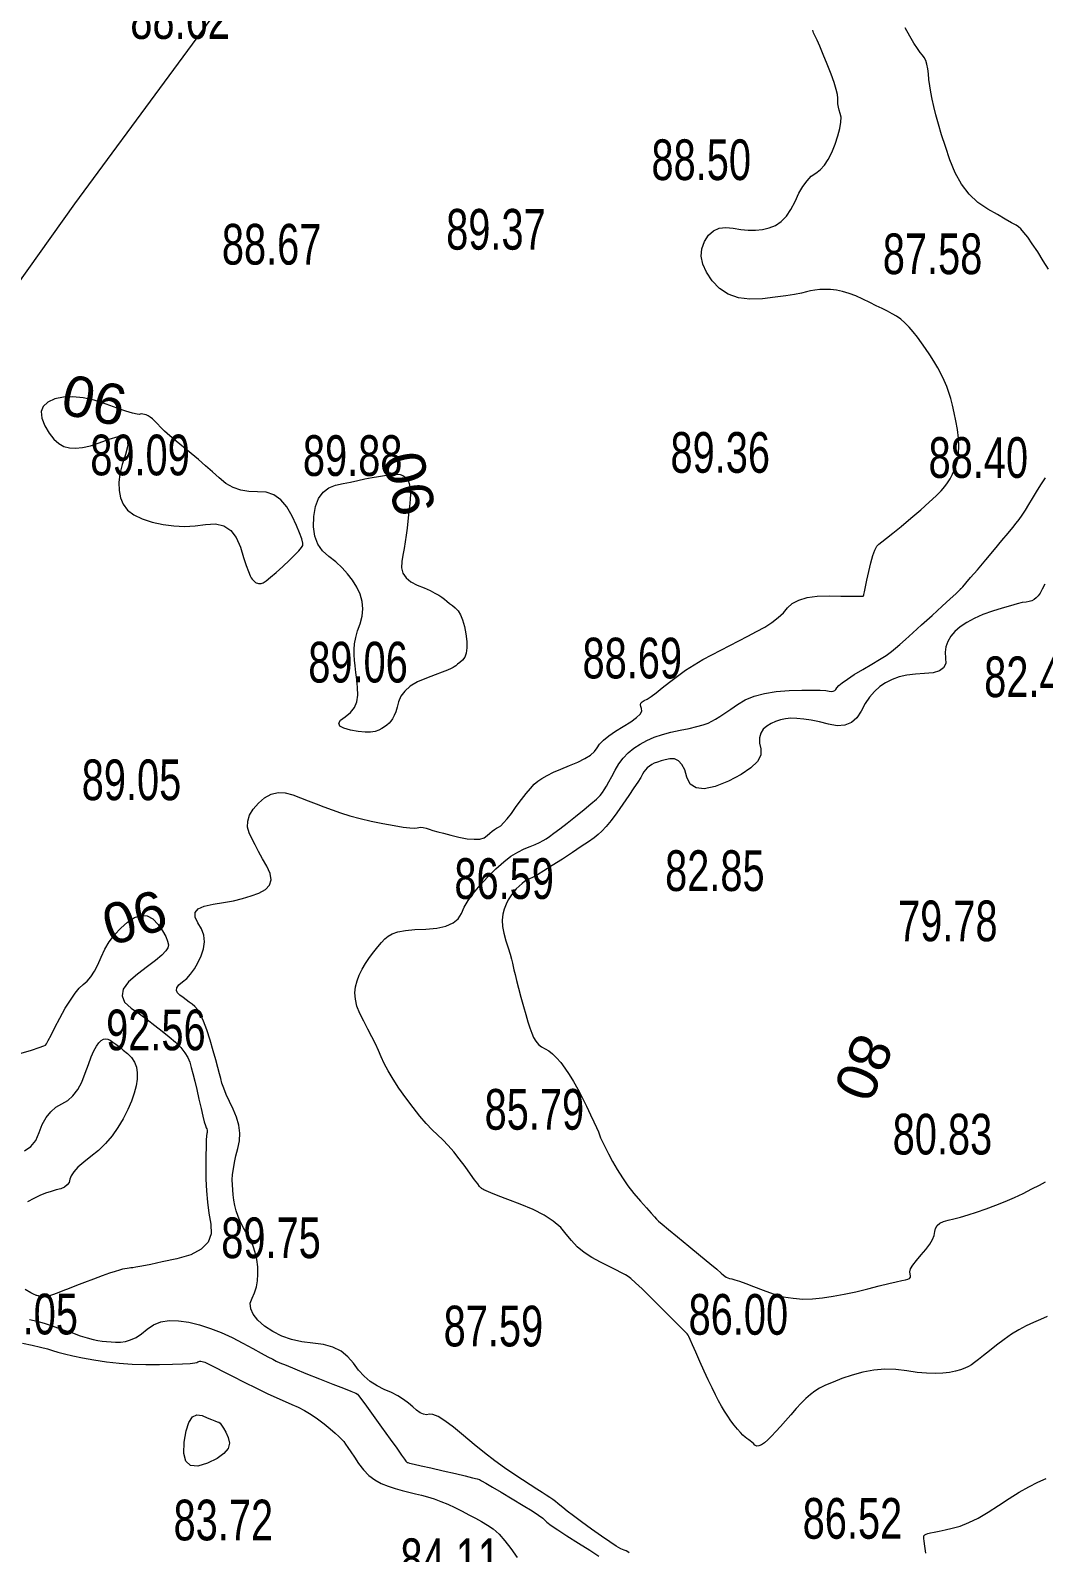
# Model space of a CAD drawing. Header units: metres. Extents: x 431006 to 434411, y 2469261 to 2473208.
# Drawn here: x 433515.1 to 433614.7, y 2471725.6 to 2471875.3 of the extents above; entities that cross this region are included whole.
import ezdxf
from ezdxf.enums import TextEntityAlignment as Align

# ---------------------------------------------------------------- set-up
doc = ezdxf.new("R2010")
doc.units = ezdxf.units.M
doc.header["$MEASUREMENT"] = 0
for name, color, linetype, lineweight in [('CAO DO', 8, 'Continuous', 18), ('duong nhua-ks', 8, 'Continuous', 18), ('MH_DongMuc', 8, 'Continuous', 18), ('MH_DongMuc_Con', 8, 'Continuous', 18)]:
    doc.layers.add(name, color=color, linetype=linetype, lineweight=lineweight)
doc.styles.get("Standard").update_dxf_attribs({"font": 'arial.ttf'})

msp = doc.modelspace()

# ---------------------------------------------------------------- linework, layer by layer
at = {"layer": 'duong nhua-ks', "color": 8, "lineweight": 0}
msp.add_lwpolyline([(433377.16, 2471545.29), (433368.33, 2471556.01), (433362.87, 2471564.74), (433357.7, 2471576.06), (433353.59, 2471590.62), (433351.42, 2471603.51), (433351.04, 2471615.11), (433352.76, 2471628.58), (433355.38, 2471640.64), (433357.55, 2471646.91), (433364.81, 2471658.81), (433379.7, 2471682.97), (433394.74, 2471705.12), (433412.62, 2471728.84), (433427.36, 2471748.89), (433443.82, 2471767.89), (433457.22, 2471781.68), (433469.72, 2471794.85), (433488.35, 2471818.26), (433505.56, 2471838.7), (433519.47, 2471858.22), (433538.03, 2471883.43)], dxfattribs=at)
at = {"layer": 'MH_DongMuc', "color": 8, "lineweight": 0, "elevation": 90}
for points in [[(433521.39, 2471838.92), (433520.3, 2471839.16), (433519.29, 2471839.26), (433518.37, 2471839.22), (433517.51, 2471839.04), (433516.82, 2471838.73), (433516.38, 2471838.31), (433516.18, 2471837.79), (433516.23, 2471837.15), (433516.53, 2471836.41), (433516.96, 2471835.68), (433517.42, 2471835.1), (433517.9, 2471834.66), (433518.41, 2471834.37), (433518.95, 2471834.22), (433519.55, 2471834.2), (433520.24, 2471834.27), (433521.02, 2471834.44), (433521.89, 2471834.71), (433522.86, 2471835.08), (433523.73, 2471835.36), (433524.32, 2471835.35), (433524.64, 2471835.05), (433524.68, 2471834.46), (433524.45, 2471833.59), (433524.13, 2471832.6), (433523.92, 2471831.68), (433523.82, 2471830.83), (433523.83, 2471830.05), (433523.96, 2471829.33), (433524.22, 2471828.68), (433524.67, 2471828.12), (433525.29, 2471827.64), (433526.1, 2471827.24), (433527.09, 2471826.92), (433528.16, 2471826.69), (433529.22, 2471826.55), (433530.27, 2471826.51), (433531.31, 2471826.56), (433532.34, 2471826.7), (433533.3, 2471826.76), (433534.12, 2471826.57), (433534.81, 2471826.12), (433535.35, 2471825.41), (433535.76, 2471824.45), (433536.07, 2471823.46), (433536.33, 2471822.66), (433536.55, 2471822.06), (433536.71, 2471821.65), (433536.83, 2471821.44), (433536.92, 2471821.33), (433537.01, 2471821.23), (433537.09, 2471821.14), (433537.17, 2471821.07), (433537.25, 2471821), (433537.33, 2471820.95), (433537.43, 2471820.91), (433537.54, 2471820.89), (433537.66, 2471820.88), (433537.8, 2471820.88), (433538, 2471820.96), (433538.31, 2471821.16), (433538.74, 2471821.5), (433539.28, 2471821.97), (433539.94, 2471822.58), (433540.59, 2471823.19), (433541.11, 2471823.71), (433541.5, 2471824.12), (433541.76, 2471824.43), (433541.89, 2471824.63), (433541.9, 2471824.87), (433541.8, 2471825.28), (433541.59, 2471825.86), (433541.28, 2471826.61), (433540.85, 2471827.53), (433540.33, 2471828.44), (433539.73, 2471829.13), (433539.05, 2471829.6), (433538.29, 2471829.87), (433537.45, 2471829.92), (433536.6, 2471829.93), (433535.79, 2471830.07), (433535.04, 2471830.34), (433534.33, 2471830.74), (433533.67, 2471831.27), (433533.02, 2471831.87), (433532.34, 2471832.47), (433531.64, 2471833.08), (433530.91, 2471833.69), (433530.16, 2471834.31), (433529.44, 2471834.89), (433528.83, 2471835.41), (433528.31, 2471835.86), (433527.91, 2471836.26), (433527.6, 2471836.58), (433527.35, 2471836.85), (433527.12, 2471837.08), (433526.9, 2471837.26), (433526.7, 2471837.39), (433526.51, 2471837.47), (433526.34, 2471837.52), (433526.18, 2471837.55), (433526.04, 2471837.56), (433525.91, 2471837.55), (433525.81, 2471837.52), (433525.6, 2471837.53), (433525.16, 2471837.64), (433524.51, 2471837.84), (433523.64, 2471838.14), (433522.55, 2471838.54), (433521.39, 2471838.92)], [(433552.36, 2471830.72), (433552.43, 2471830.41), (433552.47, 2471830.06), (433552.48, 2471829.66), (433552.46, 2471829.23), (433552.42, 2471828.75), (433552.37, 2471828.22), (433552.3, 2471827.65), (433552.23, 2471827.02), (433552.15, 2471826.35), (433552.06, 2471825.66), (433551.96, 2471824.98), (433551.86, 2471824.32), (433551.75, 2471823.67), (433551.64, 2471823.04), (433551.61, 2471822.45), (433551.75, 2471821.92), (433552.05, 2471821.46), (433552.52, 2471821.07), (433553.16, 2471820.74), (433553.84, 2471820.46), (433554.41, 2471820.2), (433554.9, 2471819.95), (433555.28, 2471819.73), (433555.57, 2471819.54), (433555.82, 2471819.34), (433556.07, 2471819.14), (433556.34, 2471818.94), (433556.61, 2471818.72), (433556.9, 2471818.5), (433557.17, 2471818.22), (433557.41, 2471817.82), (433557.62, 2471817.31), (433557.8, 2471816.68), (433557.94, 2471815.93), (433558.03, 2471815.19), (433558.04, 2471814.56), (433557.97, 2471814.04), (433557.82, 2471813.64), (433557.59, 2471813.35), (433557.34, 2471813.14), (433557.12, 2471812.96), (433556.94, 2471812.81), (433556.79, 2471812.7), (433556.68, 2471812.62), (433556.5, 2471812.53), (433556.14, 2471812.38), (433555.62, 2471812.17), (433554.92, 2471811.91), (433554.05, 2471811.58), (433553.18, 2471811.21), (433552.47, 2471810.79), (433551.92, 2471810.32), (433551.54, 2471809.82), (433551.32, 2471809.27), (433551.18, 2471808.74), (433551.04, 2471808.28), (433550.89, 2471807.9), (433550.73, 2471807.59), (433550.56, 2471807.36), (433550.38, 2471807.16), (433550.17, 2471806.98), (433549.93, 2471806.8), (433549.67, 2471806.63), (433549.38, 2471806.47), (433549.03, 2471806.34), (433548.57, 2471806.28), (433548.02, 2471806.28), (433547.36, 2471806.35), (433546.6, 2471806.48), (433545.93, 2471806.66), (433545.54, 2471806.88), (433545.43, 2471807.15), (433545.61, 2471807.45), (433546.06, 2471807.79), (433546.59, 2471808.2), (433546.97, 2471808.69), (433547.22, 2471809.27), (433547.32, 2471809.93), (433547.29, 2471810.68), (433547.2, 2471811.45), (433547.11, 2471812.15), (433547.05, 2471812.79), (433546.99, 2471813.37), (433546.95, 2471813.88), (433546.94, 2471814.4), (433547, 2471814.96), (433547.11, 2471815.57), (433547.29, 2471816.23), (433547.53, 2471816.94), (433547.73, 2471817.68), (433547.8, 2471818.4), (433547.74, 2471819.12), (433547.55, 2471819.83), (433547.22, 2471820.53), (433546.8, 2471821.21), (433546.31, 2471821.85), (433545.76, 2471822.45), (433545.14, 2471823.01), (433544.46, 2471823.54), (433543.83, 2471824.1), (433543.37, 2471824.77), (433543.07, 2471825.56), (433542.94, 2471826.46), (433542.98, 2471827.47), (433543.16, 2471828.45), (433543.46, 2471829.25), (433543.89, 2471829.86), (433544.45, 2471830.3), (433545.13, 2471830.55), (433545.86, 2471830.71), (433546.59, 2471830.87), (433547.3, 2471831.02), (433548.01, 2471831.17), (433548.71, 2471831.31), (433549.36, 2471831.43), (433549.94, 2471831.52), (433550.44, 2471831.59), (433550.85, 2471831.62), (433551.2, 2471831.63), (433551.48, 2471831.6), (433551.73, 2471831.52), (433551.94, 2471831.39), (433552.12, 2471831.22), (433552.25, 2471830.99), (433552.36, 2471830.72)], [(433514.19, 2471774.7), (433515.22, 2471775.02), (433515.97, 2471775.26), (433516.42, 2471775.42), (433516.6, 2471775.49), (433516.68, 2471775.62), (433516.86, 2471775.96), (433517.14, 2471776.49), (433517.53, 2471777.23), (433518.02, 2471778.17), (433518.54, 2471779.13), (433519.04, 2471779.94), (433519.5, 2471780.6), (433519.92, 2471781.11), (433520.31, 2471781.46), (433520.69, 2471781.79), (433521.05, 2471782.23), (433521.4, 2471782.77), (433521.74, 2471783.41), (433522.07, 2471784.16), (433522.43, 2471784.94), (433522.87, 2471785.67), (433523.39, 2471786.36), (433523.99, 2471787), (433524.66, 2471787.6), (433525.35, 2471788.06)], [(433525.35, 2471788.06), (433526, 2471788.26), (433526.6, 2471788.21), (433527.16, 2471787.92), (433527.68, 2471787.37), (433528.11, 2471786.74), (433528.42, 2471786.2), (433528.61, 2471785.74), (433528.68, 2471785.36), (433528.63, 2471785.07), (433528.43, 2471784.77), (433528.03, 2471784.36), (433527.43, 2471783.84), (433526.64, 2471783.22), (433525.65, 2471782.49), (433524.75, 2471781.73), (433524.24, 2471781.02), (433524.12, 2471780.34), (433524.37, 2471779.72), (433525.01, 2471779.13), (433525.83, 2471778.57), (433526.61, 2471778.01), (433527.36, 2471777.45), (433528.08, 2471776.89), (433528.77, 2471776.33), (433529.39, 2471775.79), (433529.9, 2471775.26), (433530.31, 2471774.76), (433530.6, 2471774.28), (433530.79, 2471773.82), (433530.93, 2471773.32), (433531.1, 2471772.7), (433531.27, 2471771.97), (433531.47, 2471771.14), (433531.69, 2471770.19), (433531.9, 2471769.27), (433532.07, 2471768.53), (433532.21, 2471767.97), (433532.32, 2471767.59), (433532.4, 2471767.38), (433532.45, 2471767.26), (433532.48, 2471767.15), (433532.49, 2471767.03), (433532.49, 2471766.92), (433532.47, 2471766.81), (433532.44, 2471766.59), (433532.41, 2471766.15), (433532.39, 2471765.49), (433532.37, 2471764.62), (433532.36, 2471763.52), (433532.37, 2471762.33), (433532.43, 2471761.18), (433532.53, 2471760.06), (433532.67, 2471758.97), (433532.86, 2471757.91), (433532.9, 2471756.94), (433532.58, 2471756.12), (433531.9, 2471755.43), (433530.88, 2471754.89), (433529.5, 2471754.49), (433528.08, 2471754.19), (433526.94, 2471753.95), (433526.08, 2471753.78), (433525.49, 2471753.66), (433525.18, 2471753.61), (433525, 2471753.59), (433524.82, 2471753.56), (433524.62, 2471753.53), (433524.41, 2471753.5), (433524.18, 2471753.46), (433523.89, 2471753.39), (433523.45, 2471753.26), (433522.88, 2471753.07), (433522.16, 2471752.81), (433521.31, 2471752.5), (433520.43, 2471752.17), (433519.63, 2471751.86), (433518.92, 2471751.59), (433518.3, 2471751.34), (433517.75, 2471751.12), (433517.29, 2471750.94), (433516.89, 2471750.82), (433516.57, 2471750.74), (433516.31, 2471750.72), (433516.12, 2471750.75), (433515.98, 2471750.8), (433515.86, 2471750.84), (433515.76, 2471750.88), (433515.68, 2471750.9), (433515.63, 2471750.91), (433515.49, 2471750.98), (433515.15, 2471751.16), (433514.61, 2471751.47)]]:
    msp.add_lwpolyline(points, dxfattribs=at)
at = {"layer": 'MH_DongMuc_Con', "color": 8, "lineweight": 0}
for points, elevation in [([(433574.01, 2471725.57), (433573.86, 2471725.69), (433573.69, 2471725.79), (433573.49, 2471725.85), (433573.19, 2471725.98), (433572.72, 2471726.25), (433572.08, 2471726.66), (433571.28, 2471727.21), (433570.3, 2471727.91), (433569.32, 2471728.62), (433568.52, 2471729.21), (433567.9, 2471729.68), (433567.46, 2471730.03), (433567.19, 2471730.26), (433566.99, 2471730.44), (433566.76, 2471730.63), (433566.49, 2471730.83), (433566.19, 2471731.04), (433565.85, 2471731.26), (433565.43, 2471731.52), (433564.9, 2471731.86), (433564.27, 2471732.27), (433563.52, 2471732.75), (433562.66, 2471733.31), (433561.73, 2471733.94), (433560.77, 2471734.64), (433559.77, 2471735.4), (433558.75, 2471736.23), (433557.7, 2471737.12), (433556.71, 2471737.95), (433555.88, 2471738.57), (433555.21, 2471738.99), (433554.7, 2471739.2), (433554.35, 2471739.21), (433554.06, 2471739.16), (433553.76, 2471739.21), (433553.43, 2471739.36), (433553.08, 2471739.6), (433552.71, 2471739.93), (433552.3, 2471740.3), (433551.81, 2471740.66), (433551.25, 2471741.01), (433550.62, 2471741.34), (433549.91, 2471741.65), (433549.2, 2471742), (433548.54, 2471742.43), (433547.93, 2471742.95), (433547.38, 2471743.54), (433546.88, 2471744.22), (433546.33, 2471744.87), (433545.66, 2471745.4), (433544.86, 2471745.79), (433543.94, 2471746.06), (433542.88, 2471746.2), (433541.79, 2471746.33), (433540.78, 2471746.56), (433539.83, 2471746.9), (433538.95, 2471747.34), (433538.14, 2471747.88), (433537.48, 2471748.47), (433537.02, 2471749.04), (433536.78, 2471749.59), (433536.74, 2471750.12), (433536.92, 2471750.63), (433537.16, 2471751.16), (433537.34, 2471751.73), (433537.45, 2471752.34), (433537.49, 2471753), (433537.47, 2471753.71), (433537.37, 2471754.42), (433537.22, 2471755.1), (433537.01, 2471755.75), (433536.74, 2471756.37), (433536.4, 2471756.97), (433536.06, 2471757.54), (433535.78, 2471758.1), (433535.54, 2471758.66), (433535.36, 2471759.2), (433535.23, 2471759.73), (433535.13, 2471760.25), (433535.06, 2471760.77), (433535.01, 2471761.27), (433534.98, 2471761.77), (433534.97, 2471762.26), (433535, 2471762.78), (433535.07, 2471763.34), (433535.17, 2471763.96), (433535.33, 2471764.62), (433535.52, 2471765.34), (433535.67, 2471766.09), (433535.7, 2471766.85), (433535.61, 2471767.63), (433535.39, 2471768.41), (433535.06, 2471769.21), (433534.69, 2471769.97), (433534.38, 2471770.65), (433534.13, 2471771.26), (433533.95, 2471771.78), (433533.83, 2471772.22), (433533.72, 2471772.69), (433533.55, 2471773.3), (433533.34, 2471774.06), (433533.08, 2471774.95), (433532.78, 2471775.99), (433532.45, 2471777.01), (433532.14, 2471777.85), (433531.84, 2471778.52), (433531.56, 2471779), (433531.29, 2471779.31), (433531.02, 2471779.53), (433530.74, 2471779.74), (433530.44, 2471779.96), (433530.14, 2471780.18), (433529.82, 2471780.4), (433529.57, 2471780.63), (433529.47, 2471780.88), (433529.52, 2471781.14), (433529.72, 2471781.42), (433530.07, 2471781.72), (433530.48, 2471782.06), (433530.87, 2471782.49), (433531.24, 2471783), (433531.58, 2471783.59), (433531.9, 2471784.27), (433532.14, 2471784.97), (433532.23, 2471785.65), (433532.16, 2471786.3), (433531.95, 2471786.93), (433531.59, 2471787.54), (433531.3, 2471788.09), (433531.31, 2471788.54), (433531.61, 2471788.91), (433532.21, 2471789.18), (433533.1, 2471789.36), (433534.11, 2471789.52), (433535.07, 2471789.7), (433535.97, 2471789.92), (433536.81, 2471790.17), (433537.59, 2471790.45), (433538.23, 2471790.79), (433538.62, 2471791.23), (433538.78, 2471791.76), (433538.69, 2471792.38), (433538.36, 2471793.09), (433537.93, 2471793.83), (433537.55, 2471794.53), (433537.2, 2471795.19), (433536.89, 2471795.81), (433536.63, 2471796.38), (433536.47, 2471796.94), (433536.48, 2471797.51), (433536.66, 2471798.1), (433537.01, 2471798.7), (433537.53, 2471799.31), (433538.15, 2471799.83), (433538.79, 2471800.17), (433539.47, 2471800.34), (433540.17, 2471800.32), (433540.91, 2471800.12), (433541.66, 2471799.83), (433542.42, 2471799.53), (433543.2, 2471799.23), (433543.98, 2471798.93), (433544.78, 2471798.63), (433545.62, 2471798.33), (433546.54, 2471798.05), (433547.54, 2471797.78), (433548.62, 2471797.53), (433549.78, 2471797.29), (433550.87, 2471797.09), (433551.76, 2471796.95), (433552.43, 2471796.86), (433552.9, 2471796.84), (433553.15, 2471796.87), (433553.32, 2471796.91), (433553.52, 2471796.92), (433553.75, 2471796.89), (433554.02, 2471796.83), (433554.32, 2471796.74), (433554.69, 2471796.62), (433555.17, 2471796.48), (433555.75, 2471796.33), (433556.45, 2471796.15), (433557.26, 2471795.96), (433558.06, 2471795.8), (433558.74, 2471795.74), (433559.3, 2471795.77), (433559.73, 2471795.89), (433560.04, 2471796.1), (433560.29, 2471796.34), (433560.52, 2471796.55), (433560.74, 2471796.72), (433560.95, 2471796.85), (433561.14, 2471796.94), (433561.37, 2471797.08), (433561.65, 2471797.35), (433562, 2471797.75), (433562.42, 2471798.29), (433562.9, 2471798.96), (433563.4, 2471799.65), (433563.86, 2471800.24), (433564.28, 2471800.74), (433564.67, 2471801.15), (433565.03, 2471801.46), (433565.42, 2471801.73), (433565.93, 2471802.02), (433566.55, 2471802.33), (433567.29, 2471802.65), (433568.13, 2471802.99), (433568.96, 2471803.33), (433569.65, 2471803.68), (433570.19, 2471804.03), (433570.59, 2471804.37), (433570.84, 2471804.73), (433571.09, 2471805.09), (433571.47, 2471805.49), (433571.99, 2471805.91), (433572.64, 2471806.36), (433573.42, 2471806.83), (433574.17, 2471807.3), (433574.72, 2471807.71), (433575.08, 2471808.06), (433575.25, 2471808.35), (433575.22, 2471808.59), (433575.13, 2471808.79), (433575.11, 2471808.97), (433575.16, 2471809.13), (433575.28, 2471809.26), (433575.47, 2471809.38), (433575.76, 2471809.53), (433576.15, 2471809.79), (433576.64, 2471810.15), (433577.25, 2471810.62), (433577.96, 2471811.19), (433578.74, 2471811.79), (433579.55, 2471812.36), (433580.38, 2471812.9), (433581.24, 2471813.41), (433582.12, 2471813.89), (433583.02, 2471814.35), (433583.91, 2471814.8), (433584.79, 2471815.26), (433585.66, 2471815.71), (433586.52, 2471816.16), (433587.33, 2471816.61), (433588.04, 2471817.07), (433588.66, 2471817.54), (433589.17, 2471818.02), (433589.58, 2471818.5), (433590.03, 2471818.94), (433590.67, 2471819.27), (433591.49, 2471819.51), (433592.49, 2471819.64), (433593.67, 2471819.68), (433594.82, 2471819.66), (433595.72, 2471819.65), (433596.38, 2471819.64), (433596.78, 2471819.64), (433596.93, 2471819.65), (433596.96, 2471819.65), (433596.98, 2471819.66), (433597, 2471819.66), (433597.02, 2471819.67), (433597.03, 2471819.68), (433597.04, 2471819.69), (433597.05, 2471819.69), (433597.05, 2471819.7), (433597.06, 2471819.7), (433597.06, 2471819.71), (433597.09, 2471819.81), (433597.15, 2471820.09), (433597.25, 2471820.57), (433597.38, 2471821.23), (433597.56, 2471822.08), (433597.75, 2471822.94), (433597.95, 2471823.64), (433598.15, 2471824.18), (433598.35, 2471824.56), (433598.56, 2471824.77), (433598.85, 2471824.98), (433599.31, 2471825.34), (433599.94, 2471825.85), (433600.74, 2471826.51), (433601.71, 2471827.32), (433602.69, 2471828.15), (433603.51, 2471828.88), (433604.18, 2471829.5), (433604.69, 2471830.02), (433605.04, 2471830.43), (433605.3, 2471830.8), (433605.55, 2471831.2), (433605.78, 2471831.63), (433605.98, 2471832.08), (433606.17, 2471832.56), (433606.32, 2471833.09), (433606.4, 2471833.7), (433606.42, 2471834.39), (433606.38, 2471835.17), (433606.27, 2471836.03), (433606.13, 2471836.9), (433605.97, 2471837.69), (433605.81, 2471838.43), (433605.63, 2471839.09), (433605.44, 2471839.68), (433605.23, 2471840.26), (433604.97, 2471840.85), (433604.67, 2471841.46), (433604.34, 2471842.09), (433603.96, 2471842.74), (433603.56, 2471843.39), (433603.15, 2471844), (433602.75, 2471844.57), (433602.35, 2471845.12), (433601.94, 2471845.63), (433601.53, 2471846.09), (433601.12, 2471846.51), (433600.7, 2471846.87), (433600.28, 2471847.17), (433599.85, 2471847.42), (433599.39, 2471847.66), (433598.87, 2471847.92), (433598.3, 2471848.21), (433597.67, 2471848.52), (433596.99, 2471848.85), (433596.29, 2471849.17), (433595.62, 2471849.42), (433594.99, 2471849.61), (433594.38, 2471849.73), (433593.81, 2471849.79), (433593.26, 2471849.8), (433592.75, 2471849.79), (433592.27, 2471849.74), (433591.83, 2471849.66), (433591.42, 2471849.56), (433590.93, 2471849.44), (433590.26, 2471849.31), (433589.4, 2471849.18), (433588.35, 2471849.04), (433587.12, 2471848.89), (433585.86, 2471848.84), (433584.74, 2471848.99), (433583.74, 2471849.35), (433582.88, 2471849.9), (433582.15, 2471850.65), (433581.59, 2471851.49), (433581.24, 2471852.3), (433581.09, 2471853.07), (433581.14, 2471853.81), (433581.4, 2471854.52), (433581.8, 2471855.13), (433582.29, 2471855.56), (433582.85, 2471855.82), (433583.5, 2471855.91), (433584.22, 2471855.83), (433584.98, 2471855.7), (433585.71, 2471855.64), (433586.42, 2471855.64), (433587.1, 2471855.71), (433587.76, 2471855.86), (433588.38, 2471856.1), (433588.95, 2471856.49), (433589.46, 2471857.01), (433589.91, 2471857.67), (433590.31, 2471858.46), (433590.69, 2471859.26), (433591.08, 2471859.94), (433591.49, 2471860.5), (433591.91, 2471860.94), (433592.35, 2471861.25), (433592.79, 2471861.56), (433593.2, 2471862.01), (433593.58, 2471862.58), (433593.93, 2471863.27), (433594.26, 2471864.09), (433594.53, 2471864.92), (433594.72, 2471865.64), (433594.82, 2471866.24), (433594.83, 2471866.73), (433594.76, 2471867.11), (433594.66, 2471867.43), (433594.58, 2471867.74), (433594.53, 2471868.04), (433594.51, 2471868.33), (433594.51, 2471868.61), (433594.48, 2471868.97), (433594.37, 2471869.48), (433594.16, 2471870.15), (433593.87, 2471870.97), (433593.48, 2471871.95), (433593.08, 2471872.91), (433592.75, 2471873.71), (433592.47, 2471874.32), (433592.26, 2471874.76), (433592.11, 2471875.03), (433592.06, 2471875.31)], 88), ([(433615.23, 2471851.8), (433614.72, 2471852.63), (433614.17, 2471853.49), (433613.64, 2471854.29), (433613.19, 2471854.93), (433612.82, 2471855.42), (433612.52, 2471855.76), (433612.3, 2471855.95), (433612.04, 2471856.11), (433611.6, 2471856.37), (433610.99, 2471856.72), (433610.21, 2471857.16), (433609.27, 2471857.7), (433608.29, 2471858.37), (433607.43, 2471859.19), (433606.68, 2471860.16), (433606.05, 2471861.28), (433605.53, 2471862.56), (433605.1, 2471863.85), (433604.72, 2471865.02), (433604.41, 2471866.07), (433604.15, 2471866.99), (433603.96, 2471867.79), (433603.8, 2471868.51), (433603.67, 2471869.19), (433603.56, 2471869.83), (433603.48, 2471870.44), (433603.42, 2471871), (433603.37, 2471871.51), (433603.28, 2471871.95), (433603.16, 2471872.31), (433603.02, 2471872.61), (433602.84, 2471872.83), (433602.62, 2471873.09), (433602.34, 2471873.49), (433602, 2471874.03), (433601.59, 2471874.71), (433601.13, 2471875.53)], 86), ([(433615.1, 2471748.82), (433614.44, 2471748.53), (433613.75, 2471748.23), (433613.03, 2471747.9), (433612.31, 2471747.51), (433611.59, 2471747.07), (433610.86, 2471746.57), (433610.13, 2471746.01), (433609.44, 2471745.46), (433608.85, 2471744.99), (433608.36, 2471744.6), (433607.96, 2471744.3), (433607.66, 2471744.07), (433607.37, 2471743.89), (433607.01, 2471743.73), (433606.58, 2471743.58), (433606.08, 2471743.44), (433605.5, 2471743.32), (433604.85, 2471743.24), (433604.1, 2471743.21), (433603.25, 2471743.24), (433602.32, 2471743.33), (433601.29, 2471743.48), (433600.21, 2471743.61), (433599.14, 2471743.63), (433598.06, 2471743.54), (433596.99, 2471743.35), (433595.92, 2471743.06), (433594.92, 2471742.71), (433594.05, 2471742.38), (433593.31, 2471742.07), (433592.71, 2471741.76), (433592.24, 2471741.47), (433591.82, 2471741.16), (433591.38, 2471740.77), (433590.9, 2471740.3), (433590.41, 2471739.77), (433589.88, 2471739.16), (433589.36, 2471738.55), (433588.88, 2471738), (433588.43, 2471737.5), (433588.01, 2471737.07), (433587.63, 2471736.69), (433587.3, 2471736.39), (433587, 2471736.19), (433586.75, 2471736.09), (433586.54, 2471736.08), (433586.37, 2471736.18), (433586.22, 2471736.32), (433586.07, 2471736.45), (433585.91, 2471736.58), (433585.75, 2471736.7), (433585.58, 2471736.81), (433585.4, 2471736.95), (433585.18, 2471737.15), (433584.93, 2471737.42), (433584.65, 2471737.74), (433584.33, 2471738.13), (433584.01, 2471738.57), (433583.69, 2471739.02), (433583.38, 2471739.5), (433583.08, 2471740.01), (433582.79, 2471740.53), (433582.48, 2471741.12), (433582.15, 2471741.8), (433581.78, 2471742.58), (433581.38, 2471743.45), (433580.95, 2471744.41), (433580.55, 2471745.32), (433580.23, 2471746.03), (433580.01, 2471746.55), (433579.87, 2471746.87), (433579.81, 2471746.98), (433579.7, 2471747.11), (433579.37, 2471747.45), (433578.82, 2471748.01), (433578.05, 2471748.77), (433577.07, 2471749.75), (433576.07, 2471750.74), (433575.26, 2471751.54), (433574.62, 2471752.14), (433574.17, 2471752.55), (433573.89, 2471752.76), (433573.64, 2471752.91), (433573.24, 2471753.12), (433572.7, 2471753.4), (433572.02, 2471753.74), (433571.19, 2471754.15), (433570.34, 2471754.62), (433569.57, 2471755.13), (433568.89, 2471755.68), (433568.31, 2471756.28), (433567.8, 2471756.93), (433567.26, 2471757.58), (433566.53, 2471758.2), (433565.63, 2471758.78), (433564.55, 2471759.34), (433563.29, 2471759.86), (433562.07, 2471760.32), (433561.1, 2471760.69), (433560.38, 2471760.97), (433559.92, 2471761.17), (433559.7, 2471761.27), (433559.62, 2471761.33), (433559.55, 2471761.38), (433559.48, 2471761.42), (433559.43, 2471761.46), (433559.39, 2471761.49), (433559.29, 2471761.59), (433559.1, 2471761.85), (433558.79, 2471762.26), (433558.38, 2471762.83), (433557.86, 2471763.56), (433557.29, 2471764.33), (433556.74, 2471765.02), (433556.2, 2471765.65), (433555.67, 2471766.2), (433555.15, 2471766.69), (433554.61, 2471767.19), (433554.04, 2471767.8), (433553.42, 2471768.53), (433552.75, 2471769.37), (433552.04, 2471770.32), (433551.36, 2471771.28), (433550.78, 2471772.17), (433550.29, 2471772.97), (433549.9, 2471773.69), (433549.61, 2471774.34), (433549.34, 2471774.96), (433549.04, 2471775.62), (433548.7, 2471776.33), (433548.31, 2471777.07), (433547.89, 2471777.85), (433547.5, 2471778.62), (433547.23, 2471779.35), (433547.07, 2471780.03), (433547.02, 2471780.66), (433547.09, 2471781.25), (433547.24, 2471781.81), (433547.46, 2471782.38), (433547.74, 2471782.96), (433548.07, 2471783.54), (433548.47, 2471784.13), (433548.89, 2471784.69), (433549.28, 2471785.18), (433549.64, 2471785.6), (433549.98, 2471785.95), (433550.3, 2471786.23), (433550.69, 2471786.45), (433551.26, 2471786.63), (433552, 2471786.77), (433552.91, 2471786.86), (433554.01, 2471786.92), (433555.09, 2471787.01), (433555.98, 2471787.21), (433556.68, 2471787.52), (433557.19, 2471787.93), (433557.5, 2471788.46), (433557.77, 2471789.08), (433558.17, 2471789.74), (433558.69, 2471790.46), (433559.33, 2471791.23), (433560.09, 2471792.06), (433560.9, 2471792.85), (433561.66, 2471793.52), (433562.37, 2471794.07), (433563.05, 2471794.49), (433563.68, 2471794.79), (433564.25, 2471795.02), (433564.75, 2471795.24), (433565.18, 2471795.44), (433565.54, 2471795.62), (433565.83, 2471795.79), (433566.15, 2471796.01), (433566.6, 2471796.34), (433567.18, 2471796.78), (433567.89, 2471797.33), (433568.73, 2471797.99), (433569.56, 2471798.66), (433570.24, 2471799.22), (433570.77, 2471799.69), (433571.15, 2471800.06), (433571.38, 2471800.33), (433571.55, 2471800.6), (433571.76, 2471800.95), (433572, 2471801.39), (433572.28, 2471801.92), (433572.61, 2471802.53), (433572.98, 2471803.16), (433573.41, 2471803.73), (433573.9, 2471804.25), (433574.45, 2471804.71), (433575.07, 2471805.11), (433575.74, 2471805.46), (433576.47, 2471805.77), (433577.26, 2471806.05), (433578.11, 2471806.28), (433579.02, 2471806.48), (433579.89, 2471806.65), (433580.64, 2471806.82), (433581.27, 2471807), (433581.77, 2471807.17), (433582.14, 2471807.35), (433582.49, 2471807.55), (433582.92, 2471807.82), (433583.42, 2471808.15), (433583.99, 2471808.55), (433584.64, 2471809.01), (433585.4, 2471809.46), (433586.28, 2471809.82), (433587.3, 2471810.09), (433588.45, 2471810.27), (433589.74, 2471810.36), (433590.98, 2471810.39), (433591.99, 2471810.41), (433592.77, 2471810.4), (433593.33, 2471810.37), (433593.67, 2471810.32), (433593.87, 2471810.29), (433594.05, 2471810.3), (433594.21, 2471810.36), (433594.33, 2471810.47), (433594.43, 2471810.63), (433594.61, 2471810.85), (433594.95, 2471811.14), (433595.46, 2471811.5), (433596.14, 2471811.94), (433596.99, 2471812.44), (433597.87, 2471812.95), (433598.63, 2471813.42), (433599.27, 2471813.83), (433599.78, 2471814.2), (433600.18, 2471814.52), (433600.6, 2471814.88), (433601.16, 2471815.39), (433601.89, 2471816.04), (433602.76, 2471816.83), (433603.79, 2471817.76), (433604.79, 2471818.66), (433605.56, 2471819.37), (433606.12, 2471819.89), (433606.45, 2471820.2), (433606.57, 2471820.32), (433606.58, 2471820.34), (433606.59, 2471820.37), (433606.61, 2471820.39), (433606.64, 2471820.41), (433606.67, 2471820.44), (433606.8, 2471820.57), (433607.1, 2471820.91), (433607.58, 2471821.47), (433608.24, 2471822.24), (433609.07, 2471823.23), (433609.93, 2471824.24), (433610.66, 2471825.11), (433611.26, 2471825.83), (433611.73, 2471826.4), (433612.07, 2471826.82), (433612.35, 2471827.19), (433612.66, 2471827.62), (433612.97, 2471828.11), (433613.31, 2471828.66), (433613.67, 2471829.26), (433614.05, 2471829.91), (433614.47, 2471830.59), (433614.93, 2471831.29)], 86), ([(433614.88, 2471820.84), (433614.62, 2471820.33), (433614.4, 2471819.94), (433614.21, 2471819.67), (433614.02, 2471819.47), (433613.81, 2471819.31), (433613.58, 2471819.19), (433613.32, 2471819.11), (433613.03, 2471819.07), (433612.66, 2471819.01), (433612.15, 2471818.89), (433611.49, 2471818.71), (433610.69, 2471818.47), (433609.74, 2471818.17), (433608.78, 2471817.83), (433607.93, 2471817.45), (433607.19, 2471817.06), (433606.55, 2471816.63), (433606.03, 2471816.18), (433605.62, 2471815.7), (433605.32, 2471815.2), (433605.14, 2471814.68), (433605.07, 2471814.13), (433605.12, 2471813.55), (433605.13, 2471813.02), (433604.92, 2471812.61), (433604.51, 2471812.31), (433603.88, 2471812.12), (433603.05, 2471812.04), (433602.15, 2471811.99), (433601.31, 2471811.88), (433600.54, 2471811.7), (433599.85, 2471811.45), (433599.22, 2471811.14), (433598.65, 2471810.76), (433598.12, 2471810.29), (433597.64, 2471809.73), (433597.21, 2471809.08), (433596.82, 2471808.35), (433596.4, 2471807.68), (433595.86, 2471807.22), (433595.22, 2471806.96), (433594.46, 2471806.9), (433593.6, 2471807.05), (433592.71, 2471807.28), (433591.9, 2471807.45), (433591.16, 2471807.57), (433590.5, 2471807.63), (433589.91, 2471807.64), (433589.38, 2471807.6), (433588.87, 2471807.5), (433588.4, 2471807.34), (433587.95, 2471807.14), (433587.53, 2471806.88), (433587.19, 2471806.56), (433586.95, 2471806.17), (433586.83, 2471805.72), (433586.82, 2471805.21), (433586.93, 2471804.64), (433586.93, 2471804.03), (433586.61, 2471803.4), (433585.97, 2471802.77), (433585.02, 2471802.12), (433583.75, 2471801.46), (433582.44, 2471800.94), (433581.38, 2471800.72), (433580.57, 2471800.8), (433580, 2471801.17), (433579.68, 2471801.84), (433579.46, 2471802.56), (433579.18, 2471803.11), (433578.84, 2471803.47), (433578.45, 2471803.65), (433578, 2471803.65), (433577.54, 2471803.56), (433577.14, 2471803.45), (433576.78, 2471803.34), (433576.47, 2471803.22), (433576.21, 2471803.09), (433575.98, 2471802.94), (433575.78, 2471802.77), (433575.6, 2471802.58), (433575.44, 2471802.37), (433575.3, 2471802.14), (433575.13, 2471801.82), (433574.85, 2471801.37), (433574.46, 2471800.79), (433573.98, 2471800.06), (433573.39, 2471799.19), (433572.78, 2471798.33), (433572.23, 2471797.59), (433571.74, 2471796.99), (433571.32, 2471796.53), (433570.96, 2471796.2), (433570.55, 2471795.89), (433569.99, 2471795.5), (433569.29, 2471795.02), (433568.43, 2471794.45), (433567.43, 2471793.8), (433566.44, 2471793.17), (433565.61, 2471792.65), (433564.97, 2471792.26), (433564.49, 2471791.99), (433564.18, 2471791.85), (433563.96, 2471791.74), (433563.71, 2471791.58), (433563.46, 2471791.39), (433563.18, 2471791.15), (433562.89, 2471790.86), (433562.61, 2471790.54), (433562.35, 2471790.18), (433562.11, 2471789.78), (433561.9, 2471789.35), (433561.71, 2471788.88), (433561.57, 2471788.37), (433561.52, 2471787.8), (433561.55, 2471787.18), (433561.67, 2471786.51), (433561.88, 2471785.77), (433562.1, 2471785.06), (433562.28, 2471784.46), (433562.43, 2471783.95), (433562.53, 2471783.55), (433562.59, 2471783.25), (433562.66, 2471782.92), (433562.77, 2471782.46), (433562.92, 2471781.86), (433563.11, 2471781.11), (433563.35, 2471780.22), (433563.6, 2471779.31), (433563.83, 2471778.5), (433564.04, 2471777.8), (433564.24, 2471777.19), (433564.41, 2471776.68), (433564.6, 2471776.25), (433564.82, 2471775.88), (433565.08, 2471775.58), (433565.39, 2471775.33), (433565.73, 2471775.14), (433566.1, 2471774.94), (433566.47, 2471774.65), (433566.86, 2471774.27), (433567.26, 2471773.8), (433567.67, 2471773.24), (433568.09, 2471772.61), (433568.51, 2471771.92), (433568.94, 2471771.17), (433569.37, 2471770.36), (433569.81, 2471769.49), (433570.21, 2471768.66), (433570.53, 2471767.96), (433570.79, 2471767.4), (433570.97, 2471766.97), (433571.07, 2471766.68), (433571.18, 2471766.39), (433571.36, 2471765.98), (433571.62, 2471765.46), (433571.95, 2471764.82), (433572.36, 2471764.06), (433572.83, 2471763.26), (433573.34, 2471762.46), (433573.88, 2471761.68), (433574.47, 2471760.92), (433575.11, 2471760.17), (433575.69, 2471759.5), (433576.15, 2471758.98), (433576.48, 2471758.61), (433576.67, 2471758.39), (433576.74, 2471758.31), (433576.87, 2471758.2), (433577.25, 2471757.89), (433577.87, 2471757.38), (433578.75, 2471756.65), (433579.88, 2471755.73), (433581.02, 2471754.79), (433581.93, 2471754.04), (433582.61, 2471753.47), (433583.06, 2471753.08), (433583.28, 2471752.89), (433583.39, 2471752.78), (433583.53, 2471752.7), (433583.69, 2471752.63), (433583.88, 2471752.57), (433584.1, 2471752.52), (433584.4, 2471752.44), (433584.86, 2471752.29), (433585.47, 2471752.07), (433586.24, 2471751.77), (433587.16, 2471751.4), (433588.15, 2471751.04), (433589.13, 2471750.77), (433590.11, 2471750.61), (433591.08, 2471750.54), (433592.04, 2471750.57), (433593.02, 2471750.67), (433594.05, 2471750.81), (433595.14, 2471751.01), (433596.28, 2471751.25), (433597.47, 2471751.54), (433598.59, 2471751.83), (433599.52, 2471752.06), (433600.26, 2471752.24), (433600.81, 2471752.36), (433601.17, 2471752.43), (433601.4, 2471752.49), (433601.56, 2471752.57), (433601.65, 2471752.68), (433601.67, 2471752.82), (433601.62, 2471752.99), (433601.59, 2471753.2), (433601.68, 2471753.5), (433601.9, 2471753.88), (433602.24, 2471754.33), (433602.71, 2471754.87), (433603.18, 2471755.42), (433603.55, 2471755.93), (433603.82, 2471756.39), (433603.99, 2471756.8), (433604.05, 2471757.17), (433604.11, 2471757.49), (433604.28, 2471757.77), (433604.54, 2471757.99), (433604.9, 2471758.17), (433605.37, 2471758.3), (433605.93, 2471758.42), (433606.58, 2471758.6), (433607.33, 2471758.82), (433608.17, 2471759.09), (433609.1, 2471759.41), (433610.06, 2471759.77), (433610.99, 2471760.14), (433611.89, 2471760.52), (433612.76, 2471760.93), (433613.59, 2471761.36), (433614.34, 2471761.75), (433614.94, 2471762.05)], 84), ([(433514.54, 2471765.12), (433515.15, 2471765.54), (433515.63, 2471766.13), (433515.97, 2471766.9), (433516.28, 2471767.71), (433516.66, 2471768.39), (433517.11, 2471768.96), (433517.62, 2471769.4), (433518.2, 2471769.72), (433518.78, 2471770.06), (433519.3, 2471770.52), (433519.76, 2471771.13), (433520.16, 2471771.86), (433520.51, 2471772.74), (433520.81, 2471773.61), (433521.09, 2471774.35), (433521.36, 2471774.94), (433521.61, 2471775.41), (433521.84, 2471775.73), (433522.07, 2471775.95), (433522.29, 2471776.08), (433522.52, 2471776.13), (433522.74, 2471776.1), (433522.97, 2471775.98), (433523.23, 2471775.81)], 92), ([(433523.23, 2471775.81), (433523.52, 2471775.59), (433523.86, 2471775.33), (433524.24, 2471775.02), (433524.66, 2471774.68), (433525.05, 2471774.28), (433525.34, 2471773.84), (433525.53, 2471773.33), (433525.62, 2471772.78), (433525.61, 2471772.16), (433525.51, 2471771.5), (433525.32, 2471770.77), (433525.05, 2471770), (433524.68, 2471769.16), (433524.24, 2471768.27), (433523.72, 2471767.39), (433523.14, 2471766.57), (433522.5, 2471765.82), (433521.81, 2471765.15), (433521.06, 2471764.54), (433520.35, 2471763.99), (433519.79, 2471763.49), (433519.38, 2471763.04), (433519.12, 2471762.65), (433519, 2471762.31), (433518.92, 2471762.01), (433518.74, 2471761.76), (433518.47, 2471761.55), (433518.11, 2471761.38), (433517.66, 2471761.26), (433517.15, 2471761.12), (433516.61, 2471760.94), (433516.04, 2471760.71), (433515.45, 2471760.42), (433514.83, 2471760.08)], 92), ([(433515.03, 2471748.54), (433515.77, 2471748.35), (433516.56, 2471748.12), (433517.42, 2471747.84), (433518.34, 2471747.52), (433519.24, 2471747.2), (433520.02, 2471746.93), (433520.7, 2471746.72), (433521.28, 2471746.57), (433521.74, 2471746.47), (433522.16, 2471746.4), (433522.59, 2471746.36), (433523.04, 2471746.32), (433523.49, 2471746.31), (433523.97, 2471746.31), (433524.46, 2471746.36), (433524.97, 2471746.52), (433525.5, 2471746.77), (433526.04, 2471747.13), (433526.61, 2471747.58), (433527.23, 2471748.01), (433527.95, 2471748.29), (433528.77, 2471748.42), (433529.69, 2471748.41), (433530.69, 2471748.25), (433531.75, 2471747.99), (433532.81, 2471747.65), (433533.88, 2471747.24), (433534.94, 2471746.76), (433536.01, 2471746.21), (433536.99, 2471745.67), (433537.81, 2471745.23), (433538.47, 2471744.87), (433538.96, 2471744.61), (433539.28, 2471744.44), (433539.65, 2471744.28), (433540.25, 2471744.02), (433541.11, 2471743.67), (433542.2, 2471743.23), (433543.54, 2471742.7), (433544.86, 2471742.18), (433545.89, 2471741.77), (433546.64, 2471741.47), (433547.1, 2471741.28), (433547.27, 2471741.2), (433547.39, 2471741.05), (433547.69, 2471740.64), (433548.17, 2471739.99), (433548.82, 2471739.09), (433549.65, 2471737.93), (433550.48, 2471736.77), (433551.14, 2471735.86), (433551.61, 2471735.19), (433551.91, 2471734.78), (433552.03, 2471734.61), (433552.06, 2471734.56), (433552.1, 2471734.53), (433552.14, 2471734.5), (433552.18, 2471734.47), (433552.23, 2471734.45), (433552.41, 2471734.41), (433552.85, 2471734.31), (433553.54, 2471734.15), (433554.49, 2471733.93), (433555.7, 2471733.65), (433556.91, 2471733.38), (433557.87, 2471733.15), (433558.59, 2471732.97), (433559.05, 2471732.85), (433559.27, 2471732.78), (433559.47, 2471732.67), (433559.9, 2471732.43), (433560.54, 2471732.05), (433561.41, 2471731.54), (433562.5, 2471730.9), (433563.58, 2471730.25), (433564.45, 2471729.72), (433565.09, 2471729.3), (433565.51, 2471728.99), (433565.7, 2471728.8), (433565.9, 2471728.6), (433566.33, 2471728.28), (433566.99, 2471727.83), (433567.88, 2471727.25), (433569, 2471726.54), (433570.13, 2471725.83), (433571.02, 2471725.24)], 88), ([(433514.32, 2471746.21), (433515.3, 2471746.01), (433516.12, 2471745.82), (433516.78, 2471745.65), (433517.3, 2471745.48), (433517.81, 2471745.32), (433518.47, 2471745.14), (433519.28, 2471744.96), (433520.25, 2471744.77), (433521.36, 2471744.56), (433522.58, 2471744.38), (433523.83, 2471744.24), (433525.12, 2471744.15), (433526.45, 2471744.1), (433527.82, 2471744.1), (433529.09, 2471744.13), (433530.08, 2471744.16), (433530.82, 2471744.2), (433531.28, 2471744.25), (433531.49, 2471744.31), (433531.57, 2471744.37), (433531.66, 2471744.4), (433531.76, 2471744.42), (433531.87, 2471744.42), (433532, 2471744.4), (433532.13, 2471744.36), (433532.27, 2471744.32), (433532.4, 2471744.27), (433532.53, 2471744.21), (433532.67, 2471744.14), (433532.91, 2471744.01), (433533.38, 2471743.77), (433534.08, 2471743.41), (433535, 2471742.95), (433536.14, 2471742.37), (433537.34, 2471741.77), (433538.4, 2471741.25), (433539.34, 2471740.81), (433540.15, 2471740.45), (433540.83, 2471740.17), (433541.45, 2471739.9), (433542.08, 2471739.57), (433542.71, 2471739.19), (433543.35, 2471738.76), (433543.99, 2471738.27), (433544.58, 2471737.78), (433545.07, 2471737.36), (433545.46, 2471737.01), (433545.75, 2471736.73), (433545.93, 2471736.52), (433546.09, 2471736.28), (433546.32, 2471735.95), (433546.61, 2471735.52), (433546.97, 2471735), (433547.39, 2471734.37), (433547.87, 2471733.74), (433548.4, 2471733.2), (433548.98, 2471732.75), (433549.61, 2471732.39), (433550.3, 2471732.13), (433551, 2471731.92), (433551.68, 2471731.72), (433552.34, 2471731.55), (433552.97, 2471731.39), (433553.57, 2471731.24), (433554.18, 2471731.09), (433554.81, 2471730.89), (433555.47, 2471730.64), (433556.15, 2471730.36), (433556.86, 2471730.03), (433557.56, 2471729.68), (433558.23, 2471729.33), (433558.87, 2471728.99), (433559.48, 2471728.65), (433560.06, 2471728.32), (433560.63, 2471727.93), (433561.2, 2471727.41), (433561.78, 2471726.76), (433562.37, 2471726), (433562.97, 2471725.11)], 86), ([(433533.76, 2471738.34), (433533.91, 2471738.15), (433534.1, 2471737.85), (433534.32, 2471737.44), (433534.57, 2471736.93), (433534.7, 2471736.38), (433534.56, 2471735.84), (433534.15, 2471735.34), (433533.47, 2471734.85), (433532.53, 2471734.39), (433531.57, 2471734.11), (433530.87, 2471734.17), (433530.41, 2471734.59), (433530.19, 2471735.35), (433530.23, 2471736.45), (433530.43, 2471737.58), (433530.7, 2471738.41), (433531.06, 2471738.94), (433531.49, 2471739.16), (433532, 2471739.08), (433532.5, 2471738.87), (433532.92, 2471738.7), (433533.25, 2471738.57), (433533.49, 2471738.48), (433533.64, 2471738.43), (433533.76, 2471738.34)], 84), ([(433603.17, 2471725.54), (433603.08, 2471726.24), (433603.02, 2471726.72), (433602.97, 2471726.99), (433602.96, 2471727.13), (433602.99, 2471727.25), (433603.07, 2471727.35), (433603.2, 2471727.43), (433603.37, 2471727.48), (433603.63, 2471727.54), (433604, 2471727.62), (433604.47, 2471727.72), (433605.06, 2471727.85), (433605.77, 2471728), (433606.56, 2471728.22), (433607.41, 2471728.55), (433608.32, 2471729), (433609.29, 2471729.57), (433610.33, 2471730.24), (433611.37, 2471730.94), (433612.36, 2471731.55), (433613.29, 2471732.08), (433614.18, 2471732.53), (433615.01, 2471732.89)], 86)]:
    msp.add_lwpolyline(points, dxfattribs=dict(at, elevation=elevation))

# ---------------------------------------------------------------- texts
at = {"layer": 'CAO DO', "color": 8, "lineweight": 0, "width": 0.7}
for s, p in [('88.62', (433524.94, 2471874.44, 88.61)), ('88.50', (433576.19, 2471860.56, 88.5)), ('89.37', (433556, 2471853.72, 89.36)), ('88.67', (433533.94, 2471852.25, 88.67)), ('87.58', (433598.94, 2471851.31, 87.58)), ('89.36', (433578.06, 2471831.78, 89.36)), ('89.09', (433521, 2471831.53, 89.09)), ('89.88', (433541.91, 2471831.47, 89.88)), ('88.40', (433603.44, 2471831.28, 88.4)), ('89.06', (433542.44, 2471811.16, 89.06)), ('88.69', (433569.41, 2471811.56, 88.69)), ('82.41', (433608.91, 2471809.72, 82.41)), ('89.05', (433520.16, 2471799.59, 89.05)), ('86.59', (433556.81, 2471789.88, 86.59)), ('82.85', (433577.53, 2471790.66, 82.85)), ('79.78', (433600.44, 2471785.72, 79.78)), ('92.56', (433522.56, 2471775, 92.56)), ('85.79', (433559.78, 2471767.19, 85.79)), ('80.83', (433599.91, 2471764.75, 80.83)), ('89.75', (433533.88, 2471754.56, 89.75)), ('86.05', (433510, 2471747.06, 86.05)), ('86.00', (433579.84, 2471747.03, 86)), ('87.59', (433555.75, 2471745.88, 87.59)), ('86.52', (433591.06, 2471726.97, 86.52)), ('83.72', (433529.19, 2471726.81, 83.72)), ('84.11', (433551.5, 2471723, 84.11))]:
    msp.add_text(s, height=4, dxfattribs=at).set_placement(p)
at = {"layer": 'MH_DongMuc', "color": 8, "lineweight": 0}
for s, rotation, p in [('90', 167.5854, (433521.39, 2471838.92, 90)), ('90', 103.292, (433552.36, 2471830.72, 90)), ('90', 197.4211, (433525.35, 2471788.06, 90)), ('80', 247.6705, (433597.05, 2471773.3, 80))]:
    msp.add_text(s, height=4, rotation=rotation, dxfattribs=at).set_placement(p, align=Align.MIDDLE)

doc.saveas('drawing.dxf')
